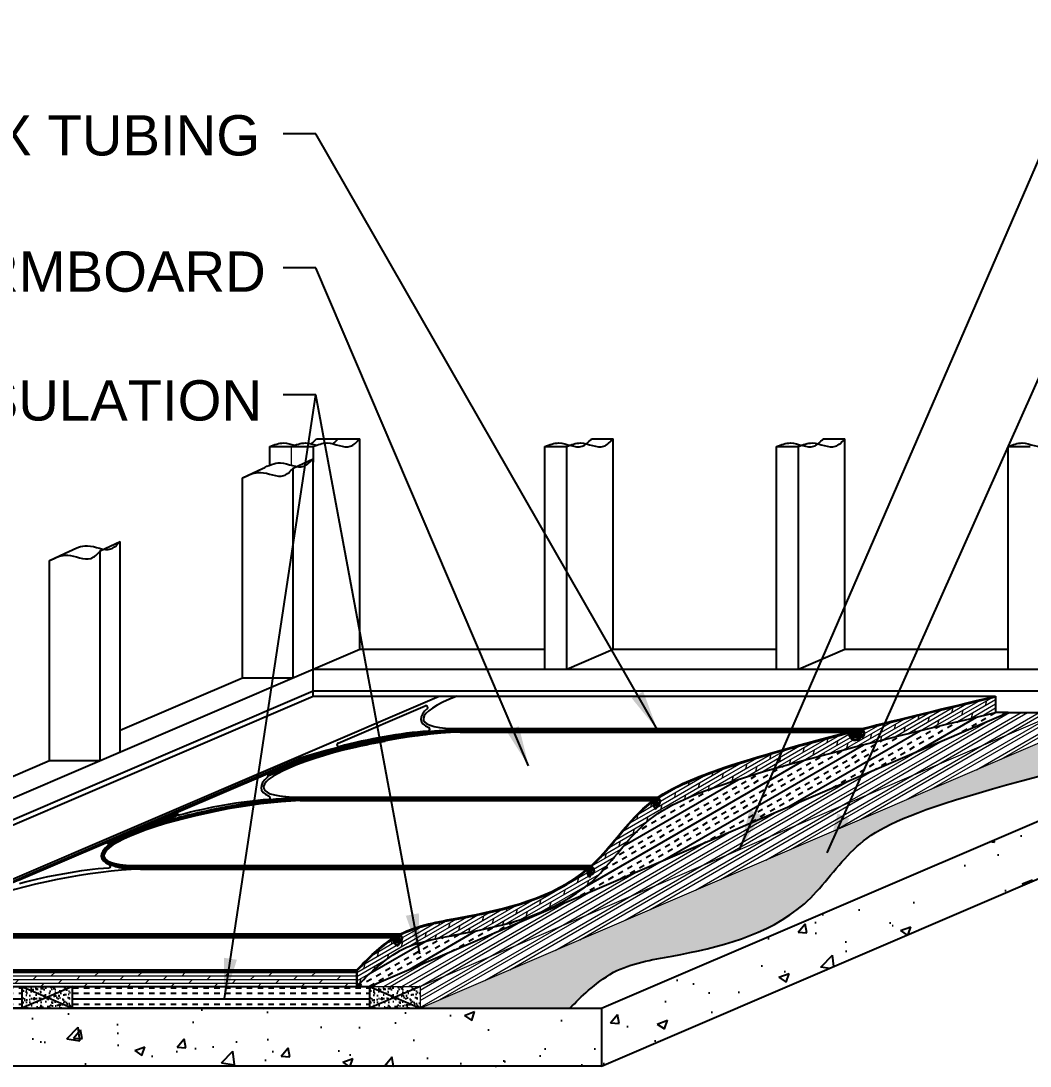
# Paper-space layout 'WBS INST' of a CAD drawing. Header units: inches. Extents: x 0.2 to 34.4, y 0.5 to 23.
# Drawn here: x 1.702 to 4.471, y 14.318 to 17.185 of the extents above; entities that cross this region are included whole.
import ezdxf

# ---------------------------------------------------------------- set-up
doc = ezdxf.new("R2010")
doc.units = ezdxf.units.IN
doc.header["$MEASUREMENT"] = 0
doc.layers.add('S_PANEL DETAIL', color=7, linetype='Continuous')
doc.layers.add('Title Block', color=7, linetype='Continuous')
doc.styles.get("Standard").update_dxf_attribs({"font": 'arial.ttf'})
doc.dimstyles.get("Standard").update_dxf_attribs({"dimtxt": 4, "dimasz": 6, "dimexe": 0.18, "dimexo": 0.0625, "dimgap": 0.09, "dimtad": 0, "dimtih": 1, "dimtoh": 1, "dimdec": 4, "dimzin": 0, "dimdsep": 46, "dimlunit": 4, "dimtxsty": 'Standard', "dimcen": 0.09, "dimadec": 0, "dimazin": 0, "dimtfac": 1, "dimtdec": 4, "dimtofl": 0, "dimtmove": 0, "dimatfit": 3, "dimfxl": 1, "dimtolj": 1, "dimtzin": 0, "dimarcsym": 0})
pattern_1 = [(0, (-2594.9294, 3922.4475), (0, 2.426577), []), (0, (-2594.9294, 3923.2564), (0, 2.426577), [0.808859, -0.808859]), (0, (-2594.9294, 3924.0652), (0, 2.426577), [0.808859, -0.808859])]
pattern_2 = [(30, (-2594.9294, 3754.3576), (-0.67404916, 1.1674874), []), (30, (-2594.7549, 3755.0087), (-0.67404916, 1.1674874), [])]

# ---------------------------------------------------------------- blocks, each defined once
blk = doc.blocks.new('WB_Sleepers')
at = {"layer": 'S_PANEL DETAIL', "lineweight": 5}
h = blk.add_hatch(dxfattribs=at)
h.set_pattern_fill('DOLMIT', color=42, scale=2.156957, angle=30, style=0)
h.set_pattern_definition([(30, (-2594.92937, 3754.3576), (-0.26961966, 0.466994955), []), (75, (-2594.9294, 3754.3576), (-1.47322923, 0.3947506), [0.7625996, -1.5252011])])
edge = h.paths.add_edge_path()
edge.add_spline(control_points=[(48.15, 17.22), (50.76, 18.56), (60.69, 20.19), (70.92, 22.58), (76.61, 27.41)], knot_values=[3.913485, 3.913485, 3.913485, 3.913485, 8.101218, 17.572759, 17.572759, 17.572759, 17.572759], degree=3, periodic=0)
edge.add_spline(control_points=[(76.61, 27.41), (79.09, 29.68), (85, 38.44), (94.57, 42.64), (136.83, 52.64)], knot_values=[17.939792, 17.939792, 17.939792, 17.939792, 22.69821, 32.111488, 32.111488, 32.111488, 32.111488], degree=3, periodic=0)
edge.add_line((136.83, 52.64), (136.83, 54.96))
edge.add_spline(control_points=[(136.83, 54.96), (129.08, 53.12), (122.54, 51.53), (116.99, 50.13)], knot_values=[30.386123, 30.386123, 30.386123, 30.386123, 32.111488, 32.111488, 32.111488, 32.111488], degree=3, periodic=0)
edge.add_ellipse((115.96, 49.86), major_axis=(0, -1.35), ratio=0.785963, start_angle=281.335, end_angle=461.3353, ccw=False)
edge.add_spline(control_points=[(114.93, 49.6), (97.46, 45.12), (90.53, 42.57), (86.56, 39.93)], knot_values=[24.474127, 24.474127, 24.474127, 24.474127, 30.166677, 30.166677, 30.166677, 30.166677], degree=3, periodic=0)
edge.add_ellipse((86.18, 39.67), major_axis=(0, 1.35), ratio=0.286404, start_angle=101.3285, end_angle=281.3467, ccw=False)
edge.add_spline(control_points=[(85.8, 39.4), (84.91, 38.75), (81.66, 35.8), (79.1, 32.01), (76.61, 29.73)], knot_values=[17.942893, 17.942893, 17.942893, 17.942893, 19.337919, 24.093235, 24.093235, 24.093235, 24.093235], degree=3, periodic=0)
edge.add_ellipse((76.31, 29.47), major_axis=(0, 1.35), ratio=0.226203, start_angle=180.9042, end_angle=281.5443, ccw=False)
edge.add_ellipse((76.31, 29.47), major_axis=(-0.02, 1.35), ratio=0.236119, start_angle=101.0909, end_angle=175.7109)
edge.add_spline(control_points=[(76.01, 29.21), (70.91, 24.9), (60.69, 22.5), (50.76, 20.88), (48.15, 19.54)], knot_values=[3.913665, 3.913665, 3.913665, 3.913665, 13.378957, 17.56651, 17.56651, 17.56651, 17.56651], degree=3, periodic=0)
edge.add_ellipse((47.66, 19.27), major_axis=(0, 1.35), ratio=0.37218, start_angle=180, end_angle=281.3601, ccw=False)
edge.add_ellipse((47.66, 19.27), major_axis=(0.02, 1.35), ratio=0.33628, start_angle=101.5539, end_angle=182.0899, ccw=False)
edge.add_spline(control_points=[(47.21, 19.01), (45.16, 17.73), (43.41, 15.95), (41.66, 14.17)], knot_values=[0, 0, 0, 0, 3.37874, 3.37874, 3.37874, 3.37874], degree=3, periodic=0)
edge.add_line((41.66, 14.17), (41.66, 11.85))
edge.add_spline(control_points=[(41.66, 11.85), (43.41, 13.63), (45.16, 15.41), (48.15, 17.22)], knot_values=[0, 0, 0, 0, 3.380046, 3.380046, 3.380046, 3.380046], degree=3, periodic=0)
at = {"layer": 'S_PANEL DETAIL'}
h = blk.add_hatch(dxfattribs=at)
h.set_pattern_fill('INSUL', color=133, scale=6.470872, angle=30, style=0)
h.set_pattern_definition([(30, (-2594.9294, 3922.4475), (-1.2132885, 2.1014773), []), (30, (-2595.3338, 3923.148), (-1.2132885, 2.1014773), [0.808859, -0.808859]), (30, (-2595.7382, 3923.8485), (-1.2132885, 2.1014773), [0.808859, -0.808859])])
edge = h.paths.add_edge_path()
edge.add_line((138.72, 52.64), (136.83, 52.64))
edge.add_spline(control_points=[(136.83, 52.64), (94.57, 42.64), (85, 38.44), (79.09, 29.68), (76.61, 27.41)], knot_values=[17.939792, 17.939792, 17.939792, 17.939792, 27.35307, 32.111488, 32.111488, 32.111488, 32.111488], degree=3, periodic=0)
edge.add_spline(control_points=[(76.61, 27.41), (70.92, 22.58), (60.69, 20.19), (50.76, 18.56), (48.15, 17.22)], knot_values=[3.913485, 3.913485, 3.913485, 3.913485, 13.385026, 17.572759, 17.572759, 17.572759, 17.572759], degree=3, periodic=0)
edge.add_spline(control_points=[(48.15, 17.22), (45.16, 15.41), (43.41, 13.63), (41.66, 11.85)], knot_values=[0, 0, 0, 0, 3.380046, 3.380046, 3.380046, 3.380046], degree=3, periodic=0)
edge.add_line((41.66, 11.85), (43.56, 11.85))
edge.add_line((43.56, 11.85), (138.72, 52.64))
at = {"layer": 'S_PANEL DETAIL', "lineweight": 5}
h = blk.add_hatch(dxfattribs=at)
h.set_pattern_fill('STEEL', color=65, scale=10.784787, angle=345, style=0)
h.set_pattern_definition(pattern_2)
h.paths.add_polyline_path([(146.27, 52.64), (138.72, 52.64), (43.56, 11.85), (51.11, 11.85)])
h = blk.add_hatch(dxfattribs=at)
h.set_pattern_fill('STEEL', color=65, scale=10.784787, angle=345, style=0)
h.set_pattern_definition(pattern_2)
h.paths.add_polyline_path([(146.27, 49.4), (146.27, 52.64), (51.11, 11.85), (51.11, 8.62)])
at = {"layer": 'S_PANEL DETAIL'}
h = blk.add_hatch(dxfattribs=at)
h.set_pattern_fill('AR-CONC', color=252, scale=2.156957, style=0)
h.set_pattern_definition([(50, (-2574.823, 3754.358), (15.470996, -1.353537), [1.61772, -17.7949]), (355, (-2574.823, 3754.358), (-2.992807, 16.224463), [1.294174, -14.23592]), (100.4514, (-2573.533, 3754.245), (12.4782, 14.870917), [1.37485, -15.123336]), (46.1842, (-2574.823, 3758.671), (23.01993, -3.570174), [2.42658, -26.69235]), (96.6356, (-2572.904, 3758.374), (20.16028, 21.01131), [2.06227, -22.685]), (351.1842, (-2574.823, 3758.671), (20.16026, 21.01132), [1.94126, -21.35388]), (21, (-2572.666, 3757.593), (12.87503, -8.684318), [1.61772, -17.7949]), (326, (-2572.666, 3757.593), (5.24821, 15.641177), [1.294174, -14.23592]), (71.4514, (-2571.593, 3756.87), (18.123243, 6.956845), [1.37485, -15.123336]), (37.5, (-2574.8225, 3754.3576), (0.262283, 7.180378), [0, -14.063362, 0, -14.451614, 0, -14.289842]), (7.5, (-2574.8225, 3754.3576), (5.674298, 8.507292), [0, -8.239577, 0, -13.739818, 0, -5.446317]), (327.5, (-2579.6325, 3754.3576), (11.514322, -0.486499), [0, -5.392393, 0, -16.824267, 0, -22.324508]), (317.5, (-2581.789, 3754.358), (12.579077, 2.159222), [0, -7.010111, 0, -11.17304, 0, -15.853636])])
h.paths.add_polyline_path([(180.22, 43.76), (180.22, 52.38), (78.12, 8.62), (78.12, 0)])
h = blk.add_hatch(dxfattribs=at)
h.set_pattern_fill('DASH', color=133, scale=2.696197, style=0)
h.set_pattern_definition([(0, (-2594.92937, 3922.44752), (0.33702458, 0.33702458), [0.33702458, -0.33702458])])
edge = h.paths.add_edge_path()
edge.add_spline(control_points=[(108.37, 24.18), (110.86, 26.45), (116.76, 35.2), (126.33, 39.4), (168.59, 49.4)], knot_values=[17.939792, 17.939792, 17.939792, 17.939792, 22.69821, 32.111488, 32.111488, 32.111488, 32.111488], degree=3, periodic=0)
edge.add_line((168.59, 49.4), (146.27, 49.4))
edge.add_line((146.27, 49.4), (51.11, 8.62))
edge.add_line((51.11, 8.62), (73.43, 8.62))
edge.add_spline(control_points=[(73.43, 8.62), (75.18, 10.4), (76.92, 12.18), (79.92, 13.98)], knot_values=[0, 0, 0, 0, 3.380046, 3.380046, 3.380046, 3.380046], degree=3, periodic=0)
edge.add_spline(control_points=[(79.92, 13.98), (82.53, 15.32), (92.46, 16.95), (102.69, 19.35), (108.37, 24.18)], knot_values=[3.913485, 3.913485, 3.913485, 3.913485, 8.101218, 17.572759, 17.572759, 17.572759, 17.572759], degree=3, periodic=0)
at = {"layer": 'S_PANEL DETAIL', "lineweight": 5}
h = blk.add_hatch(dxfattribs=at)
h.set_pattern_fill('DOLMIT', color=42, scale=2.156957, style=0)
h.set_pattern_definition([(0, (-2594.92937, 3754.3576), (0, 0.539239326), []), (45, (-2594.9294, 3754.3576), (-1.07847865, 1.07847865), [0.7625996, -1.5252011])])
h.paths.add_polyline_path([(-41.23, 14.02), (-41.24, 14.17), (-59.97, 14.17), (-59.97, 11.85), (41.66, 11.85), (41.66, 14.17), (-38.13, 14.17), (-38.14, 14.02), (-38.17, 13.87), (-38.22, 13.73), (-38.28, 13.59), (-38.37, 13.45), (-38.47, 13.33), (-38.58, 13.22), (-38.71, 13.12), (-38.86, 13.03), (-39.01, 12.96), (-39.17, 12.9), (-39.34, 12.86), (-39.51, 12.83), (-39.68, 12.82), (-39.86, 12.83), (-40.03, 12.86), (-40.2, 12.9), (-40.36, 12.96), (-40.51, 13.03), (-40.65, 13.12), (-40.78, 13.22), (-40.9, 13.33), (-41, 13.45), (-41.08, 13.59), (-41.15, 13.73), (-41.2, 13.87)])
at = {"layer": 'S_PANEL DETAIL'}
h = blk.add_hatch(dxfattribs=at)
h.set_pattern_fill('INSUL', color=133, scale=6.470872, style=0)
h.set_pattern_definition(pattern_1)
h.paths.add_polyline_path([(-8.21, 11.85), (-52.42, 11.85), (-52.42, 8.62), (-8.21, 8.62)])
h = blk.add_hatch(dxfattribs=at)
h.set_pattern_fill('AR-SAND', color=65, scale=0.539239, style=0)
h.set_pattern_definition([(37.5, (-2646.69634, 3922.4475), (-0.0339685, 1.03901915), [0, -0.81964378, 0, -0.91670685, 0, -0.8762639]), (7.5, (-2646.6963, 3922.4475), (0.9543332, 1.52181214), [0, -0.44217625, 0, -0.73875788, 0, -0.28310065]), (327.5, (-2647.3596, 3922.4475), (1.67926776, 0.00305158), [0, -0.26961966, 0, -0.97063079, 0, -1.26721242]), (317.5, (-2647.3596, 3922.4475), (1.6210217, 0.4732772), [0, -0.13480983, 0, -0.6363024, 0, -0.72797309])])
h.paths.add_polyline_path([(-8.21, 11.85), (-0.66, 11.85), (-0.66, 8.62), (-8.21, 8.62)])
h = blk.add_hatch(dxfattribs=at)
h.set_pattern_fill('INSUL', color=133, scale=6.470872, style=0)
h.set_pattern_definition(pattern_1)
h.paths.add_polyline_path([(43.56, 11.85), (-0.66, 11.85), (-0.66, 8.62), (43.56, 8.62)])
h = blk.add_hatch(dxfattribs=at)
h.set_pattern_fill('AR-SAND', color=65, scale=0.539239, style=0)
h.set_pattern_definition([(37.5, (-2594.9294, 3922.4475), (-0.0339685, 1.03901915), [0, -0.81964378, 0, -0.91670685, 0, -0.8762639]), (7.5, (-2594.9294, 3922.4475), (0.9543332, 1.52181214), [0, -0.44217625, 0, -0.73875788, 0, -0.28310065]), (327.5, (-2595.5926, 3922.4475), (1.67926776, 0.00305158), [0, -0.26961966, 0, -0.97063079, 0, -1.26721242]), (317.5, (-2595.5926, 3922.4475), (1.6210217, 0.4732772), [0, -0.13480983, 0, -0.6363024, 0, -0.72797309])])
h.paths.add_polyline_path([(43.56, 11.85), (51.11, 11.85), (51.11, 8.62), (43.56, 8.62)])
h = blk.add_hatch(dxfattribs=at)
h.set_pattern_fill('AR-CONC', color=252, scale=2.156957, style=0)
h.set_pattern_definition([(50, (-2594.93, 3922.448), (15.470996, -1.353537), [1.61772, -17.7949]), (355, (-2594.93, 3922.448), (-2.992807, 16.224463), [1.294174, -14.23592]), (100.4514, (-2593.64, 3922.335), (12.4782, 14.870917), [1.37485, -15.123336]), (46.1842, (-2594.93, 3926.761), (23.01993, -3.570174), [2.42658, -26.69235]), (96.6356, (-2593.01, 3926.464), (20.16028, 21.01131), [2.06227, -22.685]), (351.1842, (-2594.93, 3926.761), (20.16026, 21.01132), [1.94126, -21.35388]), (21, (-2592.772, 3925.683), (12.87503, -8.684318), [1.61772, -17.7949]), (326, (-2592.772, 3925.683), (5.24821, 15.641177), [1.294174, -14.23592]), (71.4514, (-2591.7, 3924.96), (18.123243, 6.956845), [1.37485, -15.123336]), (37.5, (-2594.9294, 3922.4475), (0.262283, 7.180378), [0, -14.063362, 0, -14.451614, 0, -14.289842]), (7.5, (-2594.929, 3922.4475), (5.674298, 8.507292), [0, -8.239577, 0, -13.739818, 0, -5.446317]), (327.5, (-2599.7394, 3922.4475), (11.514322, -0.486499), [0, -5.392393, 0, -16.824267, 0, -22.324508]), (317.5, (-2601.896, 3922.448), (12.579077, 2.159222), [0, -7.010111, 0, -11.17304, 0, -15.853636])])
h.paths.add_polyline_path([(78.12, 8.62), (-67.52, 8.62), (-67.52, 0), (78.12, 0)])
at = {"layer": 'S_PANEL DETAIL', "color": 36}
for p, q in [((35.66, 93.39), (38.89, 93.39)), ((38.89, 93.39), (42.13, 93.39)), ((42.13, 62.08), (42.13, 93.39)), ((76.64, 93.39), (79.87, 93.39)), ((79.87, 62.08), (79.87, 93.39)), ((111.15, 93.39), (114.39, 93.39)), ((114.39, 62.08), (114.39, 93.39)), ((28.72, 89.49), (28.72, 92.26)), ((28.72, 92.26), (31.95, 92.26)), ((31.95, 92.26), (35.19, 92.26)), ((35.19, 92.26), (35.19, 89.91)), ((69.7, 59.11), (69.7, 92.26)), ((69.7, 92.26), (72.94, 92.26)), ((72.94, 59.11), (72.94, 92.26)), ((104.21, 59.11), (104.21, 92.26)), ((104.21, 92.26), (107.45, 92.26)), ((107.45, 59.11), (107.45, 92.26)), ((138.72, 59.11), (138.72, 92.26)), ((138.72, 92.26), (141.96, 92.26)), ((32.21, 89.02), (35.19, 90.42)), ((35.19, 59.11), (35.19, 90.42)), ((24.67, 87.59), (27.64, 88.99)), ((32.21, 57.83), (32.21, 89.02)), ((24.67, 57.83), (24.67, 87.59)), ((3.47, 76.7), (6.44, 78.1)), ((6.44, 46.79), (6.44, 78.1)), ((-4.08, 75.27), (-1.11, 76.67)), ((3.47, 45.51), (3.47, 76.7)), ((-4.08, 45.51), (-4.08, 75.27)), ((35.19, 59.11), (42.13, 62.08)), ((42.13, 62.08), (69.7, 62.08)), ((72.94, 59.11), (79.87, 62.08)), ((79.87, 62.08), (104.21, 62.08)), ((107.45, 59.11), (114.39, 62.08)), ((114.39, 62.08), (138.72, 62.08)), ((-59.97, 18.32), (35.19, 59.11)), ((6.44, 50.02), (24.67, 57.83)), ((24.67, 57.83), (32.21, 57.83)), ((35.19, 55.09), (35.19, 59.11)), ((35.19, 59.11), (173.28, 59.11)), ((-59.97, 15.09), (35.19, 55.87)), ((35.19, 55.87), (173.28, 55.87)), ((138.72, 52.64), (146.27, 52.64)), ((-25.28, 36.43), (-4.08, 45.51)), ((-4.08, 45.51), (3.47, 45.51))]:
    blk.add_line(p, q, dxfattribs=at)
at = {"layer": 'S_PANEL DETAIL', "color": 36, "lineweight": 5}
blk.add_line((31.95, 89.46), (31.95, 92.26), dxfattribs=at)
at = {"layer": 'S_PANEL DETAIL', "color": 93}
for p, q in [((-59.97, 14.31), (35.19, 55.09)), ((-41.24, 14.31), (53.93, 55.09)), ((35.19, 55.09), (136.83, 55.09)), ((38.89, 48.07), (51.88, 53.64)), ((55.96, 50.26), (116.98, 50.26)), ((57.05, 49.73), (114.9, 49.73)), ((57.05, 49.73), (114.9, 49.73)), ((15.09, 37.87), (28.09, 43.44)), ((32.17, 40.06), (86.55, 40.06)), ((33.26, 39.53), (85.79, 39.53)), ((-8.7, 27.67), (4.3, 33.24)), ((8.38, 29.87), (76.61, 29.87)), ((8.38, 29.87), (76.61, 29.87)), ((9.47, 29.33), (76, 29.33)), ((-15.41, 19.67), (48.14, 19.67)), ((-15.41, 19.67), (48.14, 19.67)), ((-13.65, 19.14), (47.21, 19.14))]:
    blk.add_line(p, q, dxfattribs=at)
at = {"layer": 'S_PANEL DETAIL', "color": 65}
for p, q in [((136.83, 55.09), (136.83, 52.64)), ((43.56, 11.85), (138.72, 52.64)), ((-38.14, 14.17), (41.66, 14.17)), ((-38.13, 14.31), (41.66, 14.31)), ((-0.66, 11.85), (-8.21, 8.62)), ((-8.21, 11.85), (-0.66, 8.62)), ((51.11, 11.85), (43.56, 8.62)), ((43.56, 11.85), (51.11, 8.62))]:
    blk.add_line(p, q, dxfattribs=at)
at = {"layer": 'S_PANEL DETAIL', "color": 65, "lineweight": 18}
for p, q in [((51.11, 11.85), (146.27, 52.64)), ((51.11, 8.62), (146.27, 49.4))]:
    blk.add_line(p, q, dxfattribs=at)
at = {"layer": 'S_PANEL DETAIL', "color": 252}
blk.add_line((78.12, 8.62), (180.22, 52.38), dxfattribs=at)
at = {"layer": 'S_PANEL DETAIL', "color": 242}
for p, q in [((55.96, 50.06), (116.98, 50.06)), ((55.96, 50.06), (116.98, 50.06)), ((55.96, 49.99), (116.84, 49.99)), ((55.96, 49.92), (116.79, 49.92)), ((55.96, 49.85), (116.76, 49.85)), ((55.97, 49.79), (116.73, 49.79)), ((114.9, 49.72), (116.72, 49.72)), ((114.93, 49.59), (116.7, 49.59)), ((114.97, 49.47), (116.7, 49.47)), ((115.01, 49.36), (116.71, 49.36)), ((115.06, 49.25), (116.73, 49.25)), ((115.14, 49.11), (116.79, 49.11)), ((115.14, 49.11), (116.79, 49.11)), ((115.14, 49.11), (116.79, 49.11)), ((115.14, 49.11), (116.79, 49.11)), ((115.19, 49.05), (116.84, 49.05)), ((115.24, 48.98), (116.98, 48.98)), ((-40.38, 14.31), (33.05, 45.78)), ((-40.12, 14.35), (33.08, 45.71)), ((-40, 14.32), (33.1, 45.65)), ((28.15, 43.46), (33.13, 45.59)), ((28.27, 43.51), (33.13, 45.59)), ((28.29, 43.45), (33.15, 45.53)), ((28.37, 43.4), (33.18, 45.47)), ((28.42, 43.35), (33.21, 45.4)), ((28.45, 43.29), (33.23, 45.34)), ((28.47, 43.23), (33.26, 45.28)), ((32.17, 39.93), (86.55, 39.93)), ((32.17, 39.93), (86.55, 39.93)), ((33.25, 39.87), (86.41, 39.86)), ((33.25, 39.8), (86.36, 39.79)), ((33.25, 39.73), (86.33, 39.72)), ((33.26, 39.67), (86.3, 39.66)), ((33.26, 39.6), (86.28, 39.59)), ((85.8, 39.46), (86.27, 39.46)), ((85.81, 39.34), (86.26, 39.34)), ((85.82, 39.23), (86.28, 39.23)), ((85.84, 39.12), (86.3, 39.12)), ((85.86, 38.98), (86.36, 38.98)), ((85.86, 38.98), (86.36, 38.98)), ((85.86, 38.98), (86.36, 38.98)), ((85.86, 38.98), (86.36, 38.98)), ((85.88, 38.92), (86.41, 38.92)), ((4.36, 33.26), (15.04, 37.84)), ((4.5, 33.25), (14.95, 37.73)), ((4.58, 33.21), (14.93, 37.65)), ((4.63, 33.16), (14.94, 37.57)), ((10.38, 35.55), (14.96, 37.51)), ((10.41, 35.49), (14.99, 37.45)), ((10.44, 35.43), (15.05, 37.4)), ((85.9, 38.85), (86.55, 38.85)), ((4.66, 33.1), (5.85, 33.61)), ((4.66, 33.1), (5.85, 33.61)), ((4.68, 33.03), (5.39, 33.34)), ((4.68, 32.96), (5.06, 33.12)), ((8.38, 29.8), (76.74, 29.63)), ((8.38, 29.73), (76.6, 29.56)), ((8.38, 29.66), (76.55, 29.5)), ((8.38, 29.6), (76.52, 29.43)), ((8.38, 29.53), (76.49, 29.36)), ((76.01, 29.3), (76.47, 29.29)), ((76.01, 29.23), (76.46, 29.23)), ((76.02, 29.17), (76.46, 29.17)), ((76.03, 29.04), (76.45, 29.04)), ((76.05, 28.93), (76.47, 28.93)), ((76.07, 28.82), (76.49, 28.82)), ((76.09, 28.69), (76.55, 28.69)), ((76.09, 28.69), (76.55, 28.69)), ((76.09, 28.69), (76.55, 28.69)), ((76.09, 28.69), (76.55, 28.69)), ((76.11, 28.62), (76.6, 28.62)), ((76.13, 28.55), (76.74, 28.55)), ((-15.41, 19.48), (48.14, 19.53)), ((-15.41, 19.41), (48.01, 19.47)), ((-15.41, 19.34), (47.95, 19.4)), ((-15.41, 19.28), (47.92, 19.33)), ((-15.41, 19.21), (47.9, 19.27)), ((-15.41, 19.14), (47.88, 19.2)), ((47.21, 19.07), (47.86, 19.07)), ((47.22, 18.94), (47.86, 18.94)), ((47.24, 18.83), (47.87, 18.83)), ((47.25, 18.73), (47.9, 18.73)), ((47.28, 18.59), (47.96, 18.59)), ((47.28, 18.59), (47.96, 18.59)), ((47.28, 18.59), (47.96, 18.59)), ((47.28, 18.59), (47.95, 18.59)), ((47.3, 18.52), (48.01, 18.52)), ((47.32, 18.46), (48.14, 18.46)), ((47.32, 18.46), (48.14, 18.46))]:
    blk.add_line(p, q, dxfattribs=at)
at = {"layer": 'S_PANEL DETAIL', "color": 42}
for p, q in [((116.98, 50.26), (116.98, 50.26)), ((114.9, 49.73), (114.9, 49.73)), ((41.66, 14.17), (41.66, 11.85)), ((-59.97, 11.85), (41.66, 11.85))]:
    blk.add_line(p, q, dxfattribs=at)
at = {"layer": 'S_PANEL DETAIL', "color": 253}
blk.add_line((78.12, 0), (180.22, 43.76), dxfattribs=at)
at = {"layer": 'S_PANEL DETAIL', "color": 42}
for points in [[(136.83, 54.96), (136.83, 52.64)], [(-41.23, 14.17), (-59.97, 14.17), (-59.97, 11.85), (41.66, 11.85), (41.66, 14.17), (-38.14, 14.17)], [(41.66, 14.17), (41.66, 11.85)]]:
    blk.add_lwpolyline(points, dxfattribs=at)
at = {"layer": 'S_PANEL DETAIL', "color": 133}
blk.add_lwpolyline([(41.66, 11.85), (43.56, 11.85), (138.72, 52.64), (136.83, 52.64)], dxfattribs=at)
for points in [[(-52.42, 11.85), (-8.21, 11.85), (-8.21, 8.62), (-52.42, 8.62)], [(-0.66, 11.85), (43.56, 11.85), (43.56, 8.62), (-0.66, 8.62)]]:
    blk.add_lwpolyline(points, close=True, dxfattribs=at)
at = {"layer": 'S_PANEL DETAIL', "color": 65, "lineweight": 18}
for points in [[(-8.21, 11.85), (-0.66, 11.85), (-0.66, 8.62), (-8.21, 8.62)], [(43.56, 11.85), (51.11, 11.85), (51.11, 8.62), (43.56, 8.62)]]:
    blk.add_lwpolyline(points, close=True, dxfattribs=at)
at = {"layer": 'S_PANEL DETAIL', "color": 252}
blk.add_lwpolyline([(-67.52, 8.62), (78.12, 8.62), (78.12, 0), (-67.52, 0)], close=True, dxfattribs=at)
at = {"layer": 'S_PANEL DETAIL', "color": 65}
for centre, start, end in [((51.99, 53.39), 300.9639, 113.1986), ((38.99, 47.82), 113.1986, 285.4333), ((28.2, 43.19), 332.3167, 113.1986)]:
    blk.add_arc(centre, 0.27, start, end, dxfattribs=at)
at = {"layer": 'S_PANEL DETAIL', "color": 93}
for centre, start, end in [((52.29, 50.16), 274.3064, 67.4031), ((28.5, 39.96), 274.3064, 67.4031), ((15.2, 37.62), 113.1986, 285.4333), ((4.41, 33), 300.9639, 113.1986), ((4.71, 29.76), 274.3064, 67.4031)]:
    blk.add_arc(centre, 0.27, start, end, dxfattribs=at)
for centre, major_axis, ratio, start_param, end_param in [((69.57, 55.09), (17.97, 3.49), 0.1873, 2.33757, 3.818352), ((68.58, 54.96), (17.36, 3.46), 0.227914, 2.750331, 3.468803), ((44.79, 44.76), (17.36, 3.46), 0.227914, 1.077966, 1.863542), ((115.94, 49.99), (0, -1.35), 0.785963, 7.900707, 8.051819), ((45.77, 44.89), (17.97, 3.49), 0.1873, 0.856788, 3.818352), ((115.94, 49.99), (0, -1.35), 0.785963, 4.910222, 7.003194), ((44.79, 44.76), (17.36, 3.46), 0.227914, 2.750331, 3.468803), ((21.98, 34.7), (17.97, 3.49), 0.1873, 0.856788, 3.818352), ((21, 34.57), (17.36, 3.46), 0.227914, 1.077966, 1.863542), ((86.17, 39.8), (0, -1.35), 0.286388, 4.91041, 7.106542), ((86.17, 39.8), (0, -1.35), 0.286388, 7.951012, 8.052025), ((21, 34.57), (17.36, 3.46), 0.227914, 2.750331, 3.468803), ((76.31, 29.6), (0, 1.35), 0.223471, 4.694942, 4.910045), ((-1.81, 24.5), (17.97, 3.49), 0.1873, 0.856788, 3.818352), ((-2.79, 24.37), (17.36, 3.46), 0.227914, 1.077966, 1.863542), ((76.31, 29.6), (0, 1.35), 0.223471, 3.141593, 3.82374), ((47.65, 19.4), (0, 1.35), 0.37218, 4.809364, 4.910661), ((47.65, 19.4), (0, 1.35), 0.37218, 3.141593, 3.93368)]:
    blk.add_ellipse(centre, major_axis=major_axis, ratio=ratio, start_param=start_param, end_param=end_param, dxfattribs=at)
at = {"layer": 'S_PANEL DETAIL', "color": 242}
for centre, major_axis, ratio, start_param, end_param in [((44.79, 44.56), (20.26, 3.87), 0.196897, 0.94971, 2.150794), ((116.98, 49.52), (0, -0.539), 0.534437, -3.141592653589793, 3.141592653589793), ((86.55, 39.39), (0, -0.539), 0.534437, -3.141592653589793, 3.141592653589793), ((86.55, 39.39), (0, -0.539), 0.534437, -3.141592653589793, 3.141592653589793), ((76.74, 29.09), (0, -0.539), 0.534437, -3.141592653589793, 3.141592653589793), ((76.74, 29.09), (0, -0.539), 0.534437, -3.141592653589793, 3.141592653589793), ((48.14, 19), (0, -0.539), 0.534437, -3.141592653589793, 3.141592653589793)]:
    blk.add_ellipse(centre, major_axis=major_axis, ratio=ratio, start_param=start_param, end_param=end_param, dxfattribs=at)
at = {"layer": 'S_PANEL DETAIL', "color": 65}
for centre, major_axis, ratio, start_param, end_param in [((115.96, 49.86), (0, -1.35), 0.785963, 4.910222, 7.140741), ((115.96, 49.86), (0, -1.35), 0.785963, 4.910222, 7.140741), ((86.18, 39.67), (0, 1.35), 0.286404, 1.768516, 4.074484), ((86.18, 39.67), (0, 1.35), 0.286404, 1.768516, 4.074484), ((86.18, 39.67), (0, 1.35), 0.286404, 4.90772, 4.910427), ((86.18, 39.67), (0, 1.35), 0.286404, 4.90772, 4.910427), ((76.31, 29.47), (0, 1.35), 0.226203, 4.797898, 4.913874), ((76.31, 29.47), (0, 1.35), 0.226203, 4.797898, 4.913874), ((76.31, 29.47), (0, 1.35), 0.226203, 3.157375, 3.9707), ((76.31, 29.47), (0, 1.35), 0.226203, 3.157375, 3.9707), ((47.66, 19.27), (0, 1.35), 0.37218, 4.907641, 4.910661), ((47.66, 19.27), (0, 1.35), 0.37218, 4.907641, 4.910661), ((47.66, 19.27), (0, 1.35), 0.37218, 3.141593, 4.062459), ((47.66, 19.27), (0, 1.35), 0.37218, 3.141593, 4.062459)]:
    blk.add_ellipse(centre, major_axis=major_axis, ratio=ratio, start_param=start_param, end_param=end_param, dxfattribs=at)
at = {"layer": 'S_PANEL DETAIL', "color": 93, "extrusion": (0, 0, -1)}
for centre, major_axis, ratio, start_param, end_param in [((76.31, 29.6), (-0.02, 1.35), 0.236119, 3.216452, 4.518816), ((47.65, 19.4), (0.02, 1.35), 0.336279, 3.105117, 4.510112)]:
    blk.add_ellipse(centre, major_axis=major_axis, ratio=ratio, start_param=start_param, end_param=end_param, dxfattribs=at)
at = {"layer": 'S_PANEL DETAIL', "color": 65, "extrusion": (0, 0, -1)}
for centre, major_axis, ratio, start_param, end_param in [((76.31, 29.47), (-0.02, 1.35), 0.236119, 3.216452, 4.518816), ((76.31, 29.47), (-0.02, 1.35), 0.236119, 3.216452, 4.518816), ((47.66, 19.27), (0.02, 1.35), 0.33628, 3.105117, 4.510735), ((47.66, 19.27), (0.02, 1.35), 0.33628, 3.105117, 4.510735)]:
    blk.add_ellipse(centre, major_axis=major_axis, ratio=ratio, start_param=start_param, end_param=end_param, dxfattribs=at)
at = {"layer": 'S_PANEL DETAIL', "color": 36}
for points in [[(34.88, 92.66), (35.15, 92.87), (35.4, 93.13), (35.66, 93.39)], [(38.12, 92.66), (38.39, 92.87), (38.64, 93.13), (38.89, 93.39)]]:
    blk.add_open_spline(points, degree=3, dxfattribs=at)
for points in [[(35.19, 92.26), (37.27, 92.78), (40.71, 92.29), (42.13, 93.39)], [(69.7, 92.26), (71.78, 92.78), (75.22, 92.29), (76.64, 93.39)], [(72.94, 92.26), (75.02, 92.78), (78.46, 92.29), (79.87, 93.39)], [(104.21, 92.26), (106.29, 92.78), (109.74, 92.29), (111.15, 93.39)], [(107.45, 92.26), (109.53, 92.78), (112.97, 92.29), (114.39, 93.39)], [(138.72, 92.26), (140.8, 92.78), (144.25, 92.29), (145.66, 93.39)], [(27.64, 88.99), (30.33, 89.81), (33.77, 89.32), (35.19, 90.42)], [(24.67, 87.59), (27.36, 88.41), (30.8, 87.92), (32.21, 89.02)], [(-1.11, 76.67), (1.58, 77.49), (5.03, 77), (6.44, 78.1)], [(-4.08, 75.27), (-1.39, 76.09), (2.05, 75.6), (3.47, 76.7)]]:
    blk.add_spline(points, degree=3, dxfattribs=at)
for points in [[(28.72, 92.26), (29.4, 92.53), (30.58, 93), (31.89, 92.6), (32.43, 92.45)], [(31.95, 92.26), (32.63, 92.53), (33.82, 93), (35.12, 92.6), (35.66, 92.45)]]:
    blk.add_open_spline(points, degree=3, knots=[0, 0, 0, 0, 0.994214, 1.731506, 1.731506, 1.731506, 1.731506], dxfattribs=at)
at = {"layer": 'S_PANEL DETAIL', "color": 93}
for points in [[(116.98, 50.26), (122.53, 51.66), (129.07, 53.26), (136.83, 55.09)], [(86.55, 40.06), (90.52, 42.7), (97.44, 45.25), (114.9, 49.73)], [(41.66, 14.31), (43.41, 16.08), (45.15, 17.86), (47.21, 19.14)]]:
    blk.add_open_spline(points, degree=3, dxfattribs=at)
at = {"layer": 'S_PANEL DETAIL', "color": 65}
for points in [[(116.99, 50.13), (122.54, 51.53), (129.08, 53.12), (136.83, 54.96)], [(116.99, 50.13), (122.54, 51.53), (129.08, 53.12), (136.83, 54.96)], [(86.56, 39.93), (90.53, 42.57), (97.46, 45.12), (114.93, 49.6)], [(86.56, 39.93), (90.53, 42.57), (97.46, 45.12), (114.93, 49.6)], [(41.66, 14.17), (43.41, 15.95), (45.16, 17.73), (47.22, 19.01)], [(41.66, 11.85), (43.41, 13.63), (45.16, 15.41), (48.15, 17.22)]]:
    blk.add_open_spline(points, degree=3, dxfattribs=at)
for points, knots in [([(76.61, 27.41), (79.09, 29.68), (85, 38.44), (94.57, 42.64), (136.83, 52.64)], [17.939792, 17.939792, 17.939792, 17.939792, 22.69821, 32.111488, 32.111488, 32.111488, 32.111488]), ([(76.61, 29.86), (79.09, 32.14), (81.66, 35.94), (84.91, 38.88), (85.79, 39.53)], [17.939792, 17.939792, 17.939792, 17.939792, 22.69821, 24.091835, 24.091835, 24.091835, 24.091835]), ([(76.61, 29.73), (79.1, 32.01), (81.66, 35.81), (84.91, 38.75), (85.8, 39.4)], [17.942893, 17.942893, 17.942893, 17.942893, 22.69821, 24.095139, 24.095139, 24.095139, 24.095139]), ([(76.61, 29.73), (79.1, 32.01), (81.66, 35.81), (84.91, 38.75), (85.8, 39.4)], [17.942893, 17.942893, 17.942893, 17.942893, 22.69821, 24.095139, 24.095139, 24.095139, 24.095139]), ([(48.15, 19.54), (50.76, 20.88), (60.69, 22.5), (70.91, 24.9), (76.01, 29.21)], [3.913485, 3.913485, 3.913485, 3.913485, 8.101218, 17.56651, 17.56651, 17.56651, 17.56651]), ([(48.15, 17.22), (50.76, 18.56), (60.69, 20.19), (70.92, 22.58), (76.61, 27.41)], [3.913485, 3.913485, 3.913485, 3.913485, 8.101218, 17.572759, 17.572759, 17.572759, 17.572759])]:
    blk.add_open_spline(points, degree=3, knots=knots, dxfattribs=at)
at = {"layer": 'S_PANEL DETAIL', "color": 42}
for points, knots in [([(76.61, 27.41), (79.09, 29.68), (85, 38.44), (94.57, 42.64), (136.83, 52.64)], [17.939792, 17.939792, 17.939792, 17.939792, 22.69821, 32.111488, 32.111488, 32.111488, 32.111488]), ([(48.15, 19.54), (50.76, 20.88), (60.69, 22.5), (70.91, 24.9), (76.01, 29.21)], [3.913485, 3.913485, 3.913485, 3.913485, 8.101218, 17.56651, 17.56651, 17.56651, 17.56651]), ([(48.15, 17.22), (50.76, 18.56), (60.69, 20.19), (70.92, 22.58), (76.61, 27.41)], [3.913485, 3.913485, 3.913485, 3.913485, 8.101218, 17.572759, 17.572759, 17.572759, 17.572759])]:
    blk.add_open_spline(points, degree=3, knots=knots, dxfattribs=at)
at = {"layer": 'S_PANEL DETAIL', "color": 133}
for points, knots in [([(76.61, 27.41), (79.09, 29.68), (85, 38.44), (94.57, 42.64), (136.83, 52.64)], [17.939792, 17.939792, 17.939792, 17.939792, 22.69821, 32.111488, 32.111488, 32.111488, 32.111488]), ([(108.37, 24.18), (110.86, 26.45), (116.76, 35.2), (126.33, 39.4), (168.59, 49.4)], [17.939792, 17.939792, 17.939792, 17.939792, 22.69821, 32.111488, 32.111488, 32.111488, 32.111488]), ([(48.15, 17.22), (50.76, 18.56), (60.69, 20.19), (70.92, 22.58), (76.61, 27.41)], [3.913485, 3.913485, 3.913485, 3.913485, 8.101218, 17.572759, 17.572759, 17.572759, 17.572759]), ([(79.92, 13.98), (82.53, 15.32), (92.46, 16.95), (102.69, 19.35), (108.37, 24.18)], [3.913485, 3.913485, 3.913485, 3.913485, 8.101218, 17.572759, 17.572759, 17.572759, 17.572759])]:
    blk.add_open_spline(points, degree=3, knots=knots, dxfattribs=at)
at = {"layer": 'S_PANEL DETAIL', "color": 242}
for points, knots in [([(55.97, 49.99), (54.65, 49.92), (53.22, 49.81), (47.73, 49.21), (43.26, 48.42), (36.99, 46.9), (34.92, 46.32), (33.07, 45.71)], [0.94971, 0.94971, 0.94971, 0.94971, 1.184061, 1.184061, 1.815269, 1.815269, 2.150794, 2.150794, 2.150794, 2.150794]), ([(55.97, 49.99), (54.66, 49.93), (53.26, 49.81), (48.87, 49.34), (45.69, 48.83), (39.18, 47.49), (35.87, 46.63), (33.07, 45.71)], [0.94971, 0.94971, 0.94971, 0.94971, 1.180735, 1.180735, 1.642784, 1.642784, 2.150794, 2.150794, 2.150794, 2.150794]), ([(55.97, 49.92), (54.67, 49.86), (53.27, 49.75), (48.89, 49.27), (45.72, 48.77), (39.21, 47.43), (35.89, 46.57), (33.09, 45.65)], [0.94971, 0.94971, 0.94971, 0.94971, 1.180274, 1.180274, 1.641403, 1.641403, 2.150794, 2.150794, 2.150794, 2.150794]), ([(55.97, 49.85), (54.68, 49.79), (53.28, 49.68), (48.91, 49.21), (45.75, 48.7), (39.24, 47.37), (35.91, 46.5), (33.11, 45.58)], [0.94971, 0.94971, 0.94971, 0.94971, 1.180026, 1.180026, 1.640659, 1.640659, 2.150794, 2.150794, 2.150794, 2.150794]), ([(116.98, 49.92), (116.98, 49.92), (116.97, 49.92), (116.94, 49.89), (116.91, 49.86), (116.85, 49.73), (116.82, 49.58), (116.84, 49.31), (116.9, 49.19), (116.96, 49.11), (116.98, 49.11), (116.99, 49.11), (117.01, 49.12), (117.06, 49.18), (117.09, 49.24), (117.15, 49.44), (117.14, 49.63), (117.08, 49.83), (117.04, 49.89), (117, 49.92), (116.99, 49.92), (116.98, 49.92)], [-3.141593, -3.141593, -3.141593, -3.141593, -2.7282, -2.7282, -2.314807, -2.314807, -1.420423, -1.420423, -0.52604, -0.52604, 0.015019, 0.015019, 0.556077, 0.556077, 1.097135, 1.097135, 2.127927, 2.127927, 2.732136, 2.732136, 3.141593, 3.141593, 3.141593, 3.141593]), ([(55.98, 49.79), (54.68, 49.72), (53.29, 49.61), (48.93, 49.14), (45.77, 48.64), (39.26, 47.31), (35.94, 46.44), (33.13, 45.52)], [0.94971, 0.94971, 0.94971, 0.94971, 1.179778, 1.179778, 1.639915, 1.639915, 2.150794, 2.150794, 2.150794, 2.150794]), ([(55.98, 49.72), (54.69, 49.66), (53.3, 49.55), (48.95, 49.08), (45.79, 48.57), (39.29, 47.24), (35.96, 46.38), (33.15, 45.46)], [0.94971, 0.94971, 0.94971, 0.94971, 1.17953, 1.17953, 1.639171, 1.639171, 2.150794, 2.150794, 2.150794, 2.150794]), ([(52.09, 49.35), (52.01, 49.34), (51.94, 49.33), (48.97, 49.01), (45.82, 48.51), (39.31, 47.18), (35.98, 46.31), (33.17, 45.39)], [1.1673728, 1.1673728, 1.1673728, 1.1673728, 1.1792822, 1.1792822, 1.638427, 1.638427, 2.1507935, 2.1507935, 2.1507935, 2.1507935]), ([(45.88, 48.41), (44.84, 48.23), (43.8, 48.03), (39.34, 47.12), (36, 46.25), (33.2, 45.33)], [1.4833976, 1.4833976, 1.4833976, 1.4833976, 1.6376834, 1.6376834, 2.1507935, 2.1507935, 2.1507935, 2.1507935]), ([(45.89, 48.34), (44.39, 48.08), (42.88, 47.78), (38.46, 46.82), (35.64, 46.06), (33.22, 45.26)], [1.4833976, 1.4833976, 1.4833976, 1.4833976, 1.7072356, 1.7072356, 2.1507935, 2.1507935, 2.1507935, 2.1507935]), ([(33.25, 39.87), (32.1, 39.83), (30.85, 39.75), (26.85, 39.36), (23.89, 38.91), (18.29, 37.81), (15.65, 37.17), (11.39, 35.92), (9.68, 35.33), (7.14, 34.29), (6.21, 33.83), (4.9, 33.04), (4.45, 32.7), (3.93, 32.12), (3.77, 31.88), (3.63, 31.36), (3.66, 31.08), (3.91, 30.61), (4.13, 30.43), (4.66, 30.12), (4.98, 30), (6.13, 29.7), (7.14, 29.57), (8.37, 29.53)], [0.856788, 0.856788, 0.856788, 0.856788, 1.10035, 1.10035, 1.587475, 1.587475, 2.032491, 2.032491, 2.392248, 2.392248, 2.672443, 2.672443, 2.8955, 2.8955, 3.04896, 3.04896, 3.202419, 3.202419, 3.355879, 3.355879, 3.509339, 3.509339, 3.818352, 3.818352, 3.818352, 3.818352]), ([(32.17, 39.93), (32.17, 39.93), (32.17, 39.93), (26.06, 39.45), (22.24, 38.58), (15.87, 37.16), (13.26, 36.44), (8.82, 34.96), (7, 34.19), (5.12, 33.11), (4.64, 32.76), (4.05, 32.17), (3.87, 31.92), (3.72, 31.45), (3.71, 31.23), (3.85, 30.83), (3.98, 30.66), (4.34, 30.37), (4.6, 30.19), (5.07, 29.92), (6.08, 29.58), (7.48, 29.41), (7.48, 29.41), (9.47, 29.33)], [0.856788, 0.856788, 0.856788, 0.856788, 1.103748, 1.103748, 1.720627, 1.720627, 2.182608, 2.182608, 2.64459, 2.64459, 2.871621, 2.871621, 3.037448, 3.037448, 3.167527, 3.167527, 3.297607, 3.297607, 3.427687, 3.427687, 3.709782, 3.709782, 3.818352, 3.818352, 3.818352, 3.818352]), ([(33.25, 39.8), (32.11, 39.76), (30.86, 39.68), (26.88, 39.29), (23.93, 38.85), (18.32, 37.75), (15.66, 37.1), (11.34, 35.84), (9.59, 35.23), (6.97, 34.14), (6.01, 33.65), (4.7, 32.81), (4.27, 32.45), (3.84, 31.85), (3.74, 31.61), (3.72, 31.16), (3.78, 30.96), (4.02, 30.62), (4.19, 30.48), (4.6, 30.23), (4.85, 30.13), (5.71, 29.86), (6.45, 29.73), (7.67, 29.63), (8.01, 29.61), (8.37, 29.6)], [0.856788, 0.856788, 0.856788, 0.856788, 1.09978, 1.09978, 1.585765, 1.585765, 2.03364, 2.03364, 2.403728, 2.403728, 2.703963, 2.703963, 2.946517, 2.946517, 3.096842, 3.096842, 3.222955, 3.222955, 3.349068, 3.349068, 3.475181, 3.475181, 3.727408, 3.727408, 3.818352, 3.818352, 3.818352, 3.818352]), ([(33.25, 39.73), (32.12, 39.7), (30.87, 39.61), (26.9, 39.23), (23.96, 38.79), (18.35, 37.68), (15.68, 37.04), (11.29, 35.75), (9.49, 35.12), (6.8, 33.99), (5.81, 33.48), (4.52, 32.59), (4.12, 32.21), (3.8, 31.58), (3.76, 31.32), (3.9, 30.85), (4.07, 30.65), (4.55, 30.32), (4.86, 30.19), (5.62, 29.96), (6.07, 29.87), (7.12, 29.74), (7.71, 29.69), (8.37, 29.66)], [0.856788, 0.856788, 0.856788, 0.856788, 1.099209, 1.099209, 1.584053, 1.584053, 2.034775, 2.034775, 2.415659, 2.415659, 2.735091, 2.735091, 2.995247, 2.995247, 3.159244, 3.159244, 3.323241, 3.323241, 3.487237, 3.487237, 3.651234, 3.651234, 3.818352, 3.818352, 3.818352, 3.818352]), ([(33.26, 39.67), (32.12, 39.63), (30.88, 39.55), (26.92, 39.16), (23.99, 38.72), (18.39, 37.62), (15.72, 36.98), (11.38, 35.71), (9.62, 35.1), (6.73, 33.89), (5.61, 33.29), (4.43, 32.41), (4.13, 32.09), (3.85, 31.51), (3.83, 31.24), (4.03, 30.77), (4.25, 30.58), (4.86, 30.26), (5.25, 30.12), (6.44, 29.87), (7.33, 29.77), (8.38, 29.73)], [0.856788, 0.856788, 0.856788, 0.856788, 1.098824, 1.098824, 1.582898, 1.582898, 2.032806, 2.032806, 2.405326, 2.405326, 2.777846, 2.777846, 3.000978, 3.000978, 3.184609, 3.184609, 3.368239, 3.368239, 3.551869, 3.551869, 3.818352, 3.818352, 3.818352, 3.818352]), ([(33.26, 39.6), (32.11, 39.56), (30.85, 39.48), (26.1, 39.01), (22.19, 38.37), (15.77, 36.92), (13.17, 36.21), (8.76, 34.72), (6.96, 33.95), (4.85, 32.71), (4.27, 32.21), (3.9, 31.46), (3.9, 31.18), (4.2, 30.69), (4.49, 30.49), (5.32, 30.17), (5.87, 30.04), (7.07, 29.87), (7.69, 29.82), (8.38, 29.8)], [0.856788, 0.856788, 0.856788, 0.856788, 1.102327, 1.102327, 1.728193, 1.728193, 2.192492, 2.192492, 2.656792, 2.656792, 2.998883, 2.998883, 3.213833, 3.213833, 3.428782, 3.428782, 3.643731, 3.643731, 3.818352, 3.818352, 3.818352, 3.818352]), ([(33.25, 39.93), (32.1, 39.9), (30.84, 39.81), (28.36, 39.57), (27.17, 39.43), (25.95, 39.25)], [0.8567875, 0.8567875, 0.8567875, 0.8567875, 1.1009136, 1.1009136, 1.3089361, 1.3089361, 1.3089361, 1.3089361]), ([(86.55, 39.79), (86.55, 39.79), (86.54, 39.79), (86.5, 39.76), (86.48, 39.73), (86.42, 39.6), (86.39, 39.46), (86.41, 39.18), (86.46, 39.06), (86.53, 38.99), (86.54, 38.98), (86.56, 38.98), (86.57, 38.99), (86.63, 39.05), (86.66, 39.11), (86.71, 39.31), (86.71, 39.5), (86.64, 39.71), (86.61, 39.76), (86.56, 39.79), (86.56, 39.79), (86.55, 39.79)], [-3.141593, -3.141593, -3.141593, -3.141593, -2.7282, -2.7282, -2.314807, -2.314807, -1.420423, -1.420423, -0.52604, -0.52604, 0.015019, 0.015019, 0.556077, 0.556077, 1.097135, 1.097135, 2.127927, 2.127927, 2.732136, 2.732136, 3.141593, 3.141593, 3.141593, 3.141593]), ([(5.63, 29.77), (5.78, 29.73), (5.94, 29.7), (6.74, 29.56), (7.5, 29.49), (8.37, 29.46)], [3.5465348, 3.5465348, 3.5465348, 3.5465348, 3.601465, 3.601465, 3.8183515, 3.8183515, 3.8183515, 3.8183515]), ([(6.62, 29.53), (7.05, 29.47), (7.51, 29.43), (8.13, 29.4), (8.25, 29.4), (8.36, 29.39)], [3.6583851, 3.6583851, 3.6583851, 3.6583851, 3.7889265, 3.7889265, 3.8183515, 3.8183515, 3.8183515, 3.8183515]), ([(76.74, 29.5), (76.74, 29.5), (76.73, 29.5), (76.69, 29.47), (76.67, 29.44), (76.61, 29.31), (76.58, 29.16), (76.6, 28.89), (76.65, 28.76), (76.72, 28.69), (76.73, 28.69), (76.75, 28.69), (76.76, 28.69), (76.82, 28.75), (76.85, 28.81), (76.9, 29.02), (76.9, 29.21), (76.83, 29.41), (76.8, 29.46), (76.75, 29.5), (76.75, 29.5), (76.74, 29.5)], [-3.141593, -3.141593, -3.141593, -3.141593, -2.7282, -2.7282, -2.314807, -2.314807, -1.420423, -1.420423, -0.52604, -0.52604, 0.015019, 0.015019, 0.556077, 0.556077, 1.097135, 1.097135, 2.127927, 2.127927, 2.732136, 2.732136, 3.141593, 3.141593, 3.141593, 3.141593]), ([(48.14, 19.4), (48.14, 19.4), (48.13, 19.4), (48.1, 19.37), (48.07, 19.34), (48.01, 19.21), (47.98, 19.06), (48.01, 18.79), (48.06, 18.67), (48.13, 18.59), (48.14, 18.59), (48.15, 18.59), (48.17, 18.6), (48.22, 18.66), (48.25, 18.71), (48.31, 18.92), (48.3, 19.11), (48.24, 19.31), (48.2, 19.37), (48.16, 19.4), (48.15, 19.4), (48.14, 19.4)], [-3.141593, -3.141593, -3.141593, -3.141593, -2.7282, -2.7282, -2.314807, -2.314807, -1.420423, -1.420423, -0.52604, -0.52604, 0.015019, 0.015019, 0.556077, 0.556077, 1.097135, 1.097135, 2.127927, 2.127927, 2.732136, 2.732136, 3.141593, 3.141593, 3.141593, 3.141593])]:
    blk.add_open_spline(points, degree=3, knots=knots, dxfattribs=at)
at = {"layer": 'S_PANEL DETAIL', "color": 93}
blk.add_open_spline([(48.14, 19.67), (50.76, 21.01), (60.69, 22.64), (70.91, 25.04), (76, 29.33)], degree=3, knots=[3.909567, 3.909567, 3.909567, 3.909567, 8.101218, 17.568411, 17.568411, 17.568411, 17.568411], dxfattribs=at)
at = {"layer": 'S_PANEL DETAIL', "color": 42}
for points in [[(41.66, 14.17), (43.41, 15.95), (45.16, 17.73), (47.22, 19.01)], [(41.66, 11.85), (43.41, 13.63), (45.16, 15.41), (48.15, 17.22)]]:
    blk.add_open_spline(points, degree=3, dxfattribs=at)
at = {"layer": 'S_PANEL DETAIL', "color": 133}
for points in [[(41.66, 11.85), (43.41, 13.63), (45.16, 15.41), (48.15, 17.22)], [(73.43, 8.62), (75.18, 10.4), (76.92, 12.18), (79.92, 13.98)]]:
    blk.add_open_spline(points, degree=3, dxfattribs=at)
at = {"layer": 'S_PANEL DETAIL', "char_height": 6, "width": 167.8658, "attachment_point": 1}
for s, insert in [('\\A1;\\pi74.627;{\\H0.7x;\\S1#2;}" PEX AL PEX TUBING', (-141.63, 142.79)), ('\\A1;\\pi96.918;1{\\H0.7x;\\S1#8;}" WARMBOARD', (-141.63, 122.5)), ('\\A1;\\pi66.758;RIGID FOAM INSULATION', (-141.63, 102.12))]:
    blk.add_mtext(s, dxfattribs=dict(at, insert=insert))
at = {"layer": 'S_PANEL DETAIL'}
for points in [[(98.69, 32.24), (152.18, 155.63), (158.56, 155.63)], [(86.47, 50.06), (35.55, 138.83), (30.73, 138.83)], [(111.74, 31.74), (152.18, 122.52), (158.56, 122.52)], [(67.27, 44.7), (35.55, 118.88), (30.73, 118.88)], [(21.95, 10.05), (35.55, 99.94), (30.73, 99.94)], [(51.04, 16.67), (35.55, 99.94)]]:
    blk.add_leader(points, dimstyle='Standard', dxfattribs=at)
blk = doc.blocks.new('WB CONCRETE W-SLEEPERS')
at = {"layer": 'Title Block'}
blk.add_blockref('WB_Sleepers', (67.52, 0), dxfattribs=at)

psp = doc.layouts.new('WBS INST')

# ---------------------------------------------------------------- block references
at = {"layer": 'Title Block', "xscale": 0.01842043239034324, "yscale": 0.01842043239034324, "zscale": 0.01842043239034324}
psp.add_blockref('WB CONCRETE W-SLEEPERS', (0.6126, 14.3179), dxfattribs=at)

doc.saveas('drawing.dxf')
